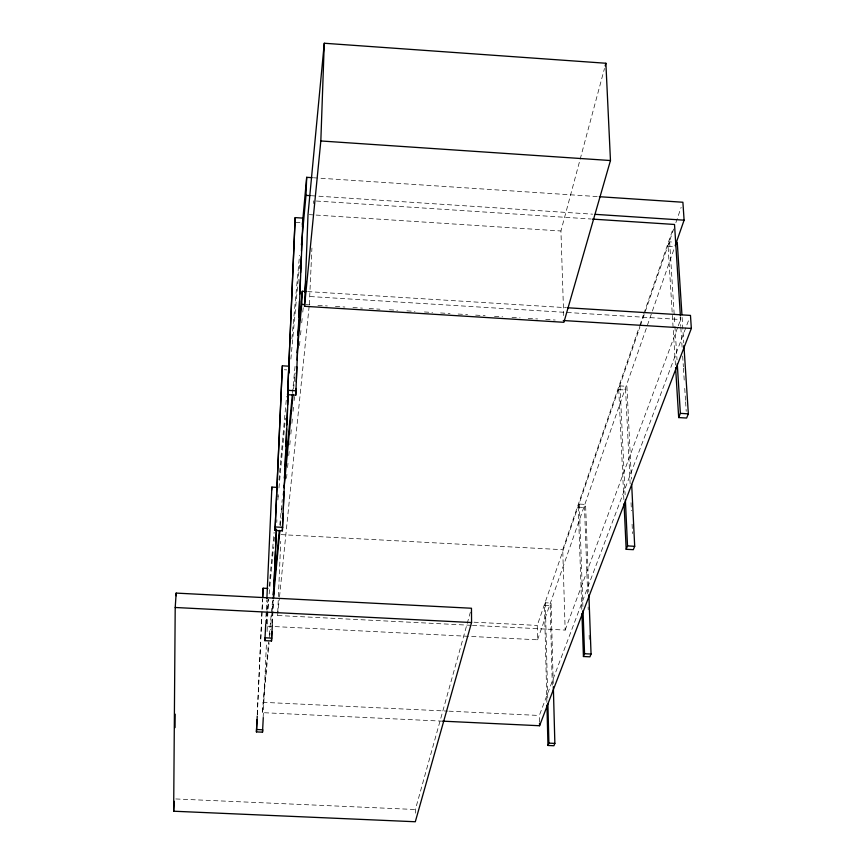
<?xml version="1.0" encoding="UTF-8"?>
<svg xmlns="http://www.w3.org/2000/svg" width="865" height="865" viewBox="0 0 865 865"><rect width="100%" height="100%" fill="white"/><g stroke="black" fill="none" stroke-linecap="round" stroke-linejoin="round"><path stroke-width="0.65" stroke-dasharray="4.33 3.24" d="M415.362 813.176L415.384 809.51L470.376 612.139M309.324 304.577L311.919 248.017M471.101 625.309L277.611 615.502L278.346 597.975M278.411 596.623L280.725 541.349M442.675 721.161L262.333 712.641L268.604 641.862M266.312 623.514L266.842 611.674M263.155 717.409L266.496 642.187M267.101 631.569L268.41 599.196M272.248 623.524L273.243 600.699M272.421 623.33L273.405 600.461M276.768 522.438L276.887 519.746M277.87 496.878L277.989 494.185M257.229 714.436L261.976 610.993M262.041 609.652L262.538 598.904M257.327 714.706L262.636 598.969M265.577 624.541L266.809 600.126M266.971 610.333L267.955 599.575M269.188 586.124L274.119 532.332M278.93 479.891L286.585 396.516M291.883 338.691L299.539 255.316M266.442 623.46L268.68 599.304M269.177 593.941L273.513 546.972M274.01 541.598L274.627 534.894M277.849 500.002L278.346 494.629M278.963 487.925L285.407 418.141M290.867 359.094L299.539 265.155M269.242 635.148L272.594 600.224M279.817 525.001L282.271 499.473M292.457 393.348L295.17 365.138M262.333 712.641L269.08 642.814M269.599 637.44L270.377 629.385M270.896 624.011L272.053 611.923M272.183 610.582L273.221 599.834M280.357 525.974L281.136 517.919M281.655 512.545L282.174 507.171M293.581 388.99L295.138 372.869M286.51 478.313L286.91 474.29M287.558 467.587L288.088 462.224M288.737 455.531L289.137 451.508M289.786 444.805L290.186 440.782M290.835 434.079L291.364 428.716M291.883 423.353L292.413 418M293.062 411.297L293.462 407.274M294.111 400.571L294.511 396.548M299.495 345.611L300.014 340.248M300.544 334.896L301.193 328.192M301.723 322.829L302.242 317.466M302.772 312.103L303.291 306.74M313.389 203.535L313.649 200.853M277.611 615.502L279.395 598.083M279.525 596.742L309.183 305.918M563.677 315.584L560.931 230.977L604.484 68.454M472.441 625.373L565.159 630.077L562.726 549.697L639.44 326.494M639.884 325.218L643.387 315.022M643.83 313.746L673.197 228.295M267.545 626.217L537.576 639.797L537.241 625.417L639.905 327.154M640.338 325.878L673.684 229.009M675.879 222.64L681.144 207.34M546.885 702.348L544.431 605.349L545.318 602.764L551.081 603.067L553.297 685.383M581.799 609.414L578.263 507.139L579.323 504.079L585.583 504.425L588.784 592.049M623.87 499.646L618.756 389.607L620.021 385.909L626.898 386.32L631.418 479.08M675.435 365.008L668.083 246.406L669.64 241.865L673.457 242.113M537.576 639.797L674.743 246.958M552.303 685.123L550.183 605.641L551.081 603.067M587.638 593.595L584.513 507.485L585.583 504.425M630.153 483.935L625.611 390.018L626.898 386.32M565.159 630.077L677.792 327.1M678.268 325.835L680.614 319.52L680.441 316.85M539.49 721.886L539.338 715.474L688.562 320.461M175.8 798.957L415.384 809.51M262.798 702.315L447.605 711.106M448.957 711.171L539.338 715.474M544.431 605.349L550.183 605.641M474.009 622.205L537.241 625.417M281.006 534.613L562.726 549.697M578.263 507.139L584.513 507.485M284.369 369.744L286.715 369.885M618.756 389.607L625.611 390.018M307.648 291.591L566.456 307.691M310.146 296.544L680.614 319.52M305.788 304.631L309.843 304.88M317.931 305.377L327.359 305.961M335.447 306.459L344.886 307.043M352.974 307.551L362.413 308.124M369.15 308.546L379.94 309.205M389.38 309.789L397.468 310.297M406.896 310.87L414.984 311.378M424.423 311.962L432.511 312.46M440.599 312.957L450.038 313.541M458.126 314.038L467.565 314.622M475.653 315.12L485.092 315.703M494.521 316.287L502.608 316.785M512.048 317.368L520.135 317.866M528.223 318.363L537.662 318.947M545.75 319.445L555.189 320.028M311.368 195.717L592.601 214.174M316.341 201.026L591.033 219.007M309.356 214.639L314.741 214.985M316.093 215.071L560.931 230.977M296.068 222.37L299.971 222.619M668.083 246.406L675.673 246.903M313.433 177.768L597.953 196.615M682.107 317.379L683.75 342.832M680.16 316.968L680.766 326.397M680.852 327.749L682.236 349.309M682.669 356.045L683.361 366.825M683.447 368.176L684.399 383M684.745 388.385L685.523 400.517M685.61 401.857L686.215 411.297M669.64 241.865L674.841 324.937M674.916 326.278L677.014 359.775M631.05 502.716L631.439 510.772M632.088 524.19L632.542 533.575M620.021 385.909L625.125 494.823M588.124 607.046L588.222 609.738M589.152 635.299L589.292 639.343M579.323 504.079L582.891 606.538M545.318 602.764L547.794 699.947"/><path stroke-width="1.3" d="M173.66 811.219L175.206 607.49L176.179 593.098L471.468 608.246L471.566 622.541L415.308 821.75L173.66 811.219L174.297 801.358M175.054 727.606L175.162 714.155M176.157 595.79L176.179 593.098M304.523 306.296L320.829 140.963L324.278 43.25L605.878 63.253L610.463 160.533L563.894 322.299L304.523 306.296L308.016 214.552L324.278 43.25M295.754 395.154L302.999 218.11L295.181 217.602L287.58 394.678L295.754 395.154L296.014 388.428M296.284 381.692L296.868 366.879M297.138 360.143L297.668 346.681M298.144 334.56L298.63 322.44M298.836 317.055L299.485 300.89M299.744 294.154L300.328 279.341M300.598 272.616L301.236 256.451M301.453 251.066L301.928 238.945M302.404 226.825L302.566 222.781M297.084 352.725L301.744 304.383L302.263 291.256L306.307 291.516M301.398 245.022L305.994 195.371L306.686 177.314L312.081 177.671M287.58 394.678L295.181 217.602M289.407 366.23L282.358 365.808L275.038 530.44L282.368 530.84L283.093 513.421M283.309 508.058L283.979 491.98M284.153 487.957L284.261 485.276M284.542 478.572L284.877 470.528M285.039 466.516L285.71 450.427M285.882 446.416L286.607 428.986M286.769 424.964L287.44 408.886M287.613 404.863L288.056 394.148M282.368 530.84L288.456 389.055M289.126 372.945L289.353 367.571M256.981 719.81L256.429 731.898L262.506 732.179L263.274 717.691M275.038 530.44L282.358 365.808M265.728 624.346L264.852 640.651L271.502 640.987L271.902 631.58M273.47 595.325L273.643 591.303M273.881 585.929L274.519 571.159M274.627 568.478L275.384 551.016M275.502 548.334L276.249 530.883M271.502 640.987L272.356 624.681M273.524 597.769L276.486 529.164M262.592 597.553L263.133 588.2L267.836 588.449M256.429 731.898L257.262 716.058M262.701 597.618L263.133 588.2M266.874 598.775L271.87 487.103L276.995 487.384M271.599 490.239L271.87 487.103M302.372 224.381L306.686 177.314M264.852 640.651L265.123 637.797L271.783 638.132M273.113 594.85L273.502 590.817M274.021 585.443L279.308 530.375M284.336 477.977L292.327 394.7M298.003 335.588L302.263 291.256M273.351 598.494L279.838 531.348M283.342 495.083L283.601 492.401M284.12 487.027L293.062 394.364M304.739 292.002L305.788 281.276M262.506 732.179L262.733 729.801L256.646 729.519M605.176 65.859L605.878 63.253M675.187 245.682L684.096 220.175L682.896 202.248L599.294 196.701M442.675 721.161L539.576 725.735L691.34 328.44L690.475 315.411L567.808 307.778M553.33 686.734L554.865 743.413L553.914 745.738L547.967 745.468L548.897 743.143L547.902 704.002M588.881 594.742L591.054 654.048L589.93 656.827L583.432 656.513L584.545 653.724L583.032 610.582M631.677 484.454L634.694 546.302L633.321 549.675L626.173 549.297L627.525 545.912L625.384 500.197M683.923 345.513L688.345 413.838L686.637 418.033L678.69 417.568L680.366 413.362L677.263 363.787M548.897 743.143L554.865 743.413M584.545 653.724L591.054 654.048M175.206 607.49L471.566 622.541M275.362 526.958L282.714 527.358M627.525 545.912L634.694 546.302M287.98 390.342L296.176 390.829M680.366 413.362L688.345 413.838M301.744 304.383L304.448 304.545M563.277 320.526L691.34 328.44M305.994 195.371L310.027 195.631M595.293 214.347L684.096 220.175M592.374 219.094L674.516 224.468L680.355 315.509M320.829 140.963L610.463 160.533M677.263 242.362L681.934 314.698M675.597 367.701L678.69 417.568M624.054 503.668L626.173 549.297M581.94 613.447L583.432 656.513M546.95 705.051L547.967 745.468M539.522 723.172L539.576 725.735"/></g></svg>
